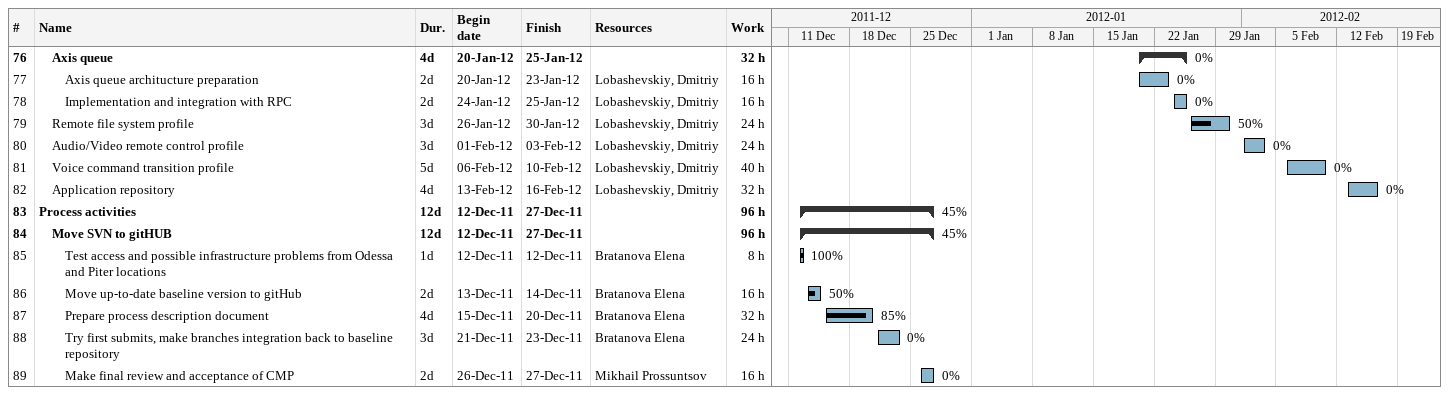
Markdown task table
| ID | Level | Task | Duration | Start | Finish | Resources | % complete | Work (h) |
|---|---|---|---|---|---|---|---|---|
| 76 | 2 | **Axis queue** | 4d | 2012-01-20 | 2012-01-25 |  | 0 | 32 |
| 77 | 3 | Axis queue architucture preparation | 2d | 2012-01-20 | 2012-01-23 | Lobashevskiy, Dmitriy | 0 | 16 |
| 78 | 3 | Implementation and integration with RPC | 2d | 2012-01-24 | 2012-01-25 | Lobashevskiy, Dmitriy | 0 | 16 |
| 79 | 2 | Remote file system profile | 3d | 2012-01-26 | 2012-01-30 | Lobashevskiy, Dmitriy | 50 | 24 |
| 80 | 2 | Audio/Video remote control profile | 3d | 2012-02-01 | 2012-02-03 | Lobashevskiy, Dmitriy | 0 | 24 |
| 81 | 2 | Voice command transition profile | 5d | 2012-02-06 | 2012-02-10 | Lobashevskiy, Dmitriy | 0 | 40 |
| 82 | 2 | Application repository | 4d | 2012-02-13 | 2012-02-16 | Lobashevskiy, Dmitriy | 0 | 32 |
| 83 | 1 | **Process activities** | 12d | 2011-12-12 | 2011-12-27 |  | 45 | 96 |
| 84 | 2 | **Move SVN to gitHUB** | 12d | 2011-12-12 | 2011-12-27 |  | 45 | 96 |
| 85 | 3 | Test access and possible infrastructure problems from Odessa and Piter locations | 1d | 2011-12-12 | 2011-12-12 | Bratanova Elena | 100 | 8 |
| 86 | 3 | Move up-to-date baseline version to gitHub | 2d | 2011-12-13 | 2011-12-14 | Bratanova Elena | 50 | 16 |
| 87 | 3 | Prepare process description document | 4d | 2011-12-15 | 2011-12-20 | Bratanova Elena | 85 | 32 |
| 88 | 3 | Try first submits, make branches integration back to baseline repository | 3d | 2011-12-21 | 2011-12-23 | Bratanova Elena | 0 | 24 |
| 89 | 3 | Make final review and acceptance of CMP | 2d | 2011-12-26 | 2011-12-27 | Mikhail Prossuntsov | 0 | 16 |
